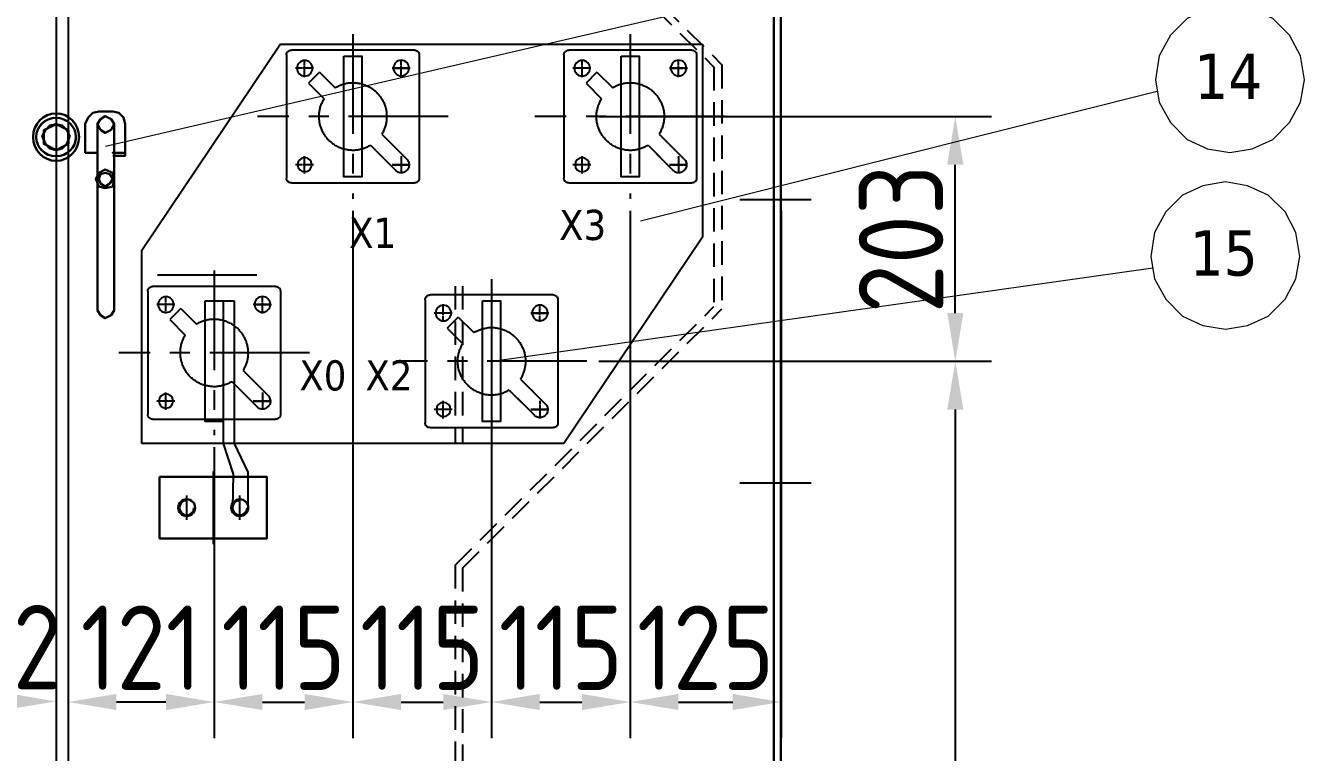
# Model space of a CAD drawing. Header units: millimetres. Extents: x 70841 to 133731, y -170061 to -164340.
# Drawn here: x 100242 to 101302, y -166630 to -166027 of the extents above; entities that cross this region are included whole.
import ezdxf

# ---------------------------------------------------------------- set-up
doc = ezdxf.new("R2010")
doc.units = ezdxf.units.MM
doc.header["$LTSCALE"] = 13
doc.linetypes.add('CENTERX2', pattern=[101.6, 63.5, -12.7, 12.7, -12.7])
doc.linetypes.add('DASHED', pattern=[0.75, 0.5, -0.25])
for name, color, linetype in [('1', 4, 'Continuous'), ('2细线层', 4, 'Continuous'), ('4虚线层', 6, 'DASHED'), ('粗实线', 4, 'Continuous')]:
    doc.layers.add(name, color=color, linetype=linetype)
doc.layers.add('标注、文本', color=3, linetype='Continuous', lineweight=25)
doc.layers.add('铁心', color=3, linetype='Continuous', lineweight=0)
doc.styles.get("Standard").update_dxf_attribs({"font": 'gbenor.shx', "bigfont": 'gbcbig.shx'})
doc.styles.add('Tahoma$001', font='tahoma.ttf', dxfattribs={"height": 2.159784})
doc.dimstyles.new('1-15', dxfattribs={"dimscale": 20, "dimtxt": 3.5, "dimasz": 2, "dimexe": 1.5, "dimexo": 0.5, "dimgap": 0.5, "dimtad": 1, "dimtoh": 1, "dimdec": 1, "dimdsep": 46, "dimtxsty": 'Standard', "dimcen": 2.5, "dimclrd": 3, "dimclre": 3, "dimclrt": 3, "dimadec": 0, "dimazin": 2, "dimtfac": 1, "dimtdec": 1, "dimtmove": 0, "dimatfit": 2, "dimfxl": 1, "dimarcsym": 0})

# ---------------------------------------------------------------- blocks, each defined once
blk = doc.blocks.new('A$C5EF15113')
at = {"layer": '1', "color": 1, "linetype": 'CENTERX2', "lineweight": -3, "ltscale": 0.1}
for p, q in [((79, 136.4), (79, 0)), ((0, 68.2), (158, 68.2))]:
    blk.add_line(p, q, dxfattribs=at)
at = {"layer": '2细线层'}
for points in [[(28, 123.2), (27.4, 123.2), (26.9, 123.1), (26.4, 122.9), (25.9, 122.7), (25.5, 122.4), (25.1, 122), (24.7, 121.6), (24.4, 121.2), (24.3, 120.7), (24.1, 120.2), (24, 119.8), (24, 119.2)], [(24, 119.2), (24, 17.1)], [(28, 123.2), (130, 123.2)], [(134, 119.2), (134, 119.8), (133.9, 120.2), (133.7, 120.7), (133.5, 121.2), (133.2, 121.6), (132.8, 122), (132.4, 122.4), (132, 122.7), (131.5, 122.9), (131, 123.1), (130.6, 123.2), (130, 123.2)], [(134, 119.2), (134, 17.1)], [(32.5, 108.2), (31.5, 108.2)], [(31.6, 108.2), (32.6, 108.2)], [(33, 108.2), (32.7, 108.2)], [(32.8, 108.2), (33.1, 108.2)], [(34.5, 108.2), (33.2, 108.2)], [(33.3, 108.2), (34.6, 108.2)], [(35, 108.2), (34.8, 108.2)], [(34.9, 108.2), (35.1, 108.2)], [(36.5, 108.2), (35.3, 108.2)], [(35.4, 108.2), (36.6, 108.2)], [(37, 108.2), (36.7, 108.2)], [(36.8, 108.2), (37.1, 108.2)], [(37.3, 108.2), (38.6, 108.2)], [(38.5, 108.2), (37.3, 108.2)], [(39, 108.2), (38.8, 108.2)], [(38.9, 108.2), (39.1, 108.2)], [(39, 114.6), (39, 115.5)], [(39, 114.6), (39, 115.5)], [(39, 114.1), (39, 114.3)], [(39, 114.1), (39, 114.3)], [(39, 112.6), (39, 113.8)], [(39, 112.6), (39, 113.8)], [(39, 112.1), (39, 112.3)], [(39, 112.1), (39, 112.3)], [(39, 110.6), (39, 111.9)], [(39, 110.6), (39, 111.9)], [(39, 110.1), (39, 110.3)], [(39, 110.1), (39, 110.3)], [(39, 108.5), (39, 109.8)], [(39, 108.5), (39, 109.8)], [(39, 108.1), (39, 108.4)], [(39, 108.1), (39, 108.4)], [(39, 106.6), (39, 107.9)], [(39, 106.6), (39, 107.9)], [(39, 106.1), (39, 106.3)], [(39, 106.1), (39, 106.3)], [(40.5, 108.2), (39.3, 108.2)], [(39.4, 108.2), (40.6, 108.2)], [(41, 108.2), (40.7, 108.2)], [(40.8, 108.2), (41.1, 108.2)], [(42.5, 108.2), (41.3, 108.2)], [(41.4, 108.2), (42.6, 108.2)], [(43.1, 108.2), (42.8, 108.2)], [(42.9, 108.2), (43.2, 108.2)], [(43.3, 108.2), (44.6, 108.2)], [(44.5, 108.2), (43.3, 108.2)], [(44.8, 108.2), (45.1, 108.2)], [(45, 108.2), (44.8, 108.2)], [(46.4, 108.2), (45.3, 108.2)], [(45.4, 108.2), (46.5, 108.2)], [(111.6, 108.2), (112.6, 108.2)], [(112.9, 108.2), (113.1, 108.2)], [(113.4, 108.2), (114.7, 108.2)], [(114.9, 108.2), (115.2, 108.2)], [(115.5, 108.2), (116.6, 108.2)], [(116.9, 108.2), (117.2, 108.2)], [(117.4, 108.2), (118.7, 108.2)], [(119, 114.6), (119, 115.5)], [(119, 114.1), (119, 114.3)], [(119, 112.5), (119, 113.8)], [(119, 112.1), (119, 112.3)], [(119, 110.6), (119, 111.9)], [(119, 110.1), (119, 110.3)], [(119, 108.5), (119, 109.8)], [(119, 108.1), (119, 108.4)], [(119, 108.2), (119.2, 108.2)], [(119, 106.6), (119, 107.9)], [(119, 106.1), (119, 106.3)], [(119.5, 108.2), (120.6, 108.2)], [(120.9, 108.2), (121.2, 108.2)], [(121.4, 108.2), (122.7, 108.2)], [(123, 108.2), (123.2, 108.2)], [(123.4, 108.2), (124.7, 108.2)], [(124.9, 108.2), (125.2, 108.2)], [(125.4, 108.2), (126.5, 108.2)], [(39, 104.6), (39, 105.8)], [(39, 104.6), (39, 105.8)], [(39, 104.1), (39, 104.4)], [(39, 104.1), (39, 104.4)], [(39, 102.6), (39, 103.9)], [(39, 102.6), (39, 103.9)], [(39, 102.1), (39, 102.3)], [(39, 102.1), (39, 102.3)], [(39, 100.9), (39, 101.8)], [(39, 100.9), (39, 101.8)], [(93.6, 92), (92.9, 92.5), (92.3, 92.8), (91.6, 93.2), (90.9, 93.5), (90.2, 93.8), (89.5, 94.1), (88.8, 94.4), (88.1, 94.7), (87.3, 94.9), (86.5, 95.1), (85.7, 95.4), (85.1, 95.5), (84.3, 95.7), (83.5, 95.8), (82.7, 96), (81.9, 96.1), (81.2, 96.1), (80.4, 96.2), (79.6, 96.2), (78.8, 96.2), (78, 96.2), (77.3, 96.2), (76.5, 96.1), (75.7, 96), (74.9, 95.9), (74.1, 95.8), (73.4, 95.6), (72.7, 95.5), (71.9, 95.3), (71.1, 95.1), (70.3, 94.8), (69.7, 94.6), (68.9, 94.3), (68.2, 94), (67.5, 93.7), (66.7, 93.3), (66.1, 93.1), (65.4, 92.7), (64.7, 92.3), (64, 91.9), (63.4, 91.5), (62.7, 91), (62.2, 90.5), (61.5, 90), (60.9, 89.5), (60.3, 89.1), (59.7, 88.6), (59.1, 88), (58.6, 87.4), (58.1, 86.8), (57.6, 86.2), (57.1, 85.6), (56.6, 85.1), (56.1, 84.4), (55.7, 83.8), (55.2, 83.1), (54.8, 82.4), (54.5, 81.7), (54.1, 81.1), (53.8, 80.4), (53.4, 79.7), (53.1, 79), (52.8, 78.2), (52.5, 77.6), (52.3, 76.8), (52.1, 76), (51.8, 75.3), (51.6, 74.5), (51.5, 73.8), (51.3, 73), (51.2, 72.2), (51.1, 71.4), (51, 70.6), (51, 69.9), (51, 69.1), (51, 68.3), (51, 67.5), (51, 66.7), (51, 66), (51.1, 65.2), (51.1, 64.4), (51.3, 63.7), (51.4, 62.9), (51.6, 62.2), (51.7, 61.4), (52, 60.6), (52.2, 59.9), (52.4, 59.1), (52.7, 58.4), (53, 57.7), (53.3, 57), (53.6, 56.2), (54, 55.5), (54.3, 54.9), (54.7, 54.2), (55, 53.5)], [(106.6, 104.9), (93.6, 92)], [(115.7, 95.7), (102.9, 82.8)], [(106.6, 104.9), (115.7, 95.7)], [(119, 104.6), (119, 105.8)], [(119, 104.1), (119, 104.4)], [(119, 102.6), (119, 103.8)], [(119, 102), (119, 102.3)], [(119, 100.9), (119, 101.8)], [(64.3, 44.3), (65, 43.9), (65.7, 43.6), (66.3, 43.2), (67, 42.8), (67.7, 42.5), (68.5, 42.2), (69.2, 41.9), (70, 41.6), (70.6, 41.4), (71.4, 41.2), (72.2, 41), (72.9, 40.8), (73.7, 40.6), (74.4, 40.5), (75.2, 40.4), (76, 40.3), (76.8, 40.2), (77.6, 40.1), (78.3, 40.1), (79.1, 40.1), (79.9, 40.1), (80.7, 40.2), (81.4, 40.2), (82.2, 40.3), (83, 40.4), (83.8, 40.5), (84.6, 40.7), (85.2, 40.8), (86, 41), (86.8, 41.2), (87.6, 41.5), (88.3, 41.7), (89.1, 42), (89.7, 42.3), (90.4, 42.6), (91.2, 43), (91.9, 43.3), (92.6, 43.6), (93.2, 44), (93.9, 44.4), (94.5, 44.9), (95.2, 45.3), (95.9, 45.8), (96.5, 46.3), (97, 46.8), (97.6, 47.3), (98.2, 47.7), (98.8, 48.3), (99.3, 48.9), (99.9, 49.5), (100.4, 50.1), (100.8, 50.7), (101.3, 51.3), (101.8, 51.9), (102.2, 52.5), (102.7, 53.2), (103.1, 53.9), (103.5, 54.6), (103.9, 55.2), (104.2, 55.9), (104.5, 56.6), (104.8, 57.4), (105.1, 58.1), (105.4, 58.8), (105.6, 59.5), (105.8, 60.3), (106.1, 61), (106.3, 61.8), (106.4, 62.6), (106.6, 63.3), (106.7, 64.1), (106.8, 64.9), (106.9, 65.7), (107, 66.5), (107, 67.2), (107, 68), (107, 68.8), (107, 69.6), (106.9, 70.3), (106.9, 71.1), (106.8, 71.9), (106.6, 72.6), (106.5, 73.4), (106.3, 74.1), (106.2, 74.9), (106, 75.7), (105.7, 76.4), (105.5, 77.2), (105.2, 77.9), (104.9, 78.6), (104.6, 79.3), (104.3, 80.1), (104, 80.8), (103.7, 81.5), (103.3, 82.1), (102.9, 82.8)], [(55, 53.5), (34.3, 32.7)], [(64.3, 44.3), (43.4, 23.5)], [(48.3, 46.8), (44.8, 43.3)], [(34.3, 32.7), (33.8, 32.2), (33.3, 31.6), (33, 30.8), (32.7, 30.1), (32.5, 29.3), (32.4, 28.5), (32.4, 27.8), (32.5, 27), (32.6, 26.2), (32.9, 25.4), (33.3, 24.7), (33.8, 24.1), (34.3, 23.5), (34.9, 23), (35.6, 22.5), (36.2, 22.1), (37, 21.8), (37.8, 21.6), (38.6, 21.5), (39.4, 21.5), (40.1, 21.6), (40.9, 21.8), (41.7, 22.1), (42.4, 22.5), (43, 23), (43.6, 23.5)], [(39, 35.4), (39, 34.5)], [(39, 35.4), (39, 34.5)], [(39, 34.2), (39, 34)], [(39, 34.2), (39, 34)], [(39, 33.7), (39, 32.4)], [(39, 33.7), (39, 32.4)], [(39, 32.2), (39, 32)], [(39, 32.2), (39, 32)], [(57.5, 37.5), (52, 32.1)], [(119, 34.5), (119, 35.4)], [(119, 34), (119, 34.2)], [(119, 32.4), (119, 33.7)], [(119, 32), (119, 32.2)], [(32.5, 28.2), (31.5, 28.2)], [(31.6, 28.2), (32.6, 28.2)], [(33, 28.2), (32.7, 28.2)], [(32.8, 28.2), (33.1, 28.2)], [(34.5, 28.2), (33.2, 28.2)], [(33.3, 28.2), (34.6, 28.2)], [(35, 28.2), (34.8, 28.2)], [(34.9, 28.2), (35.1, 28.2)], [(36.5, 28.2), (35.3, 28.2)], [(35.4, 28.2), (36.6, 28.2)], [(37, 28.2), (36.7, 28.2)], [(36.8, 28.2), (37.1, 28.2)], [(37.3, 28.2), (38.6, 28.2)], [(38.5, 28.2), (37.3, 28.2)], [(39, 28.2), (38.8, 28.2)], [(38.9, 28.2), (39.1, 28.2)], [(39, 31.8), (39, 30.5)], [(39, 31.8), (39, 30.5)], [(39, 30.2), (39, 30)], [(39, 30.2), (39, 30)], [(39, 29.7), (39, 28.4)], [(39, 29.7), (39, 28.4)], [(39, 28.3), (39, 28)], [(39, 28.3), (39, 28)], [(39, 28.2), (39.1, 28.1)], [(39, 27.8), (39, 26.5)], [(39, 27.8), (39, 26.5)], [(39, 26.2), (39, 26)], [(39, 26.2), (39, 26)], [(39, 25.7), (39, 24.5)], [(39, 25.7), (39, 24.5)], [(39, 24.3), (39, 24)], [(39, 24.3), (39, 24)], [(39, 23.8), (39, 22.5)], [(39, 23.8), (39, 22.5)], [(39, 22.2), (39, 22)], [(39, 22.2), (39, 22)], [(39, 21.7), (39, 20.8)], [(39, 21.7), (39, 20.8)], [(40.5, 28.2), (39.3, 28.2)], [(39.4, 28.2), (40.6, 28.2)], [(41, 28.2), (40.7, 28.2)], [(40.8, 28.2), (41.1, 28.2)], [(42.5, 28.2), (41.3, 28.2)], [(41.4, 28.2), (42.6, 28.2)], [(43.1, 28.2), (42.8, 28.2)], [(42.9, 28.2), (43.2, 28.2)], [(43.3, 28.2), (44.6, 28.2)], [(44.5, 28.2), (43.3, 28.2)], [(44.8, 28.2), (45.1, 28.2)], [(45, 28.2), (44.8, 28.2)], [(46.4, 28.2), (45.3, 28.2)], [(45.4, 28.2), (46.5, 28.2)], [(111.6, 28.1), (112.6, 28.1)], [(112.9, 28.1), (113.1, 28.1)], [(113.4, 28.1), (114.7, 28.1)], [(114.9, 28.1), (115.2, 28.1)], [(115.5, 28.1), (116.6, 28.1)], [(116.9, 28.1), (117.2, 28.1)], [(117.4, 28.1), (118.7, 28.1)], [(119, 30.5), (119, 31.8)], [(119, 30), (119, 30.2)], [(119, 28.4), (119, 29.7)], [(119, 28), (119, 28.3)], [(119, 28.1), (119.2, 28.1)], [(119, 26.5), (119, 27.8)], [(119, 26), (119, 26.2)], [(119, 24.5), (119, 25.7)], [(119, 24), (119, 24.3)], [(119, 22.5), (119, 23.8)], [(119, 22), (119, 22.2)], [(119, 20.8), (119, 21.7)], [(119.5, 28.1), (120.6, 28.1)], [(120.9, 28.1), (121.2, 28.1)], [(121.4, 28.1), (122.7, 28.1)], [(123, 28.1), (123.2, 28.1)], [(123.4, 28.1), (124.7, 28.1)], [(124.9, 28.1), (125.2, 28.1)], [(125.4, 28.1), (126.5, 28.1)], [(24, 17.1), (24, 16.6), (24.1, 16.1), (24.3, 15.6), (24.4, 15.1), (24.7, 14.7), (25.1, 14.3), (25.5, 13.9), (25.9, 13.6), (26.4, 13.4), (26.9, 13.2), (27.4, 13.2), (28, 13.2)], [(130, 13.2), (28, 13.2)], [(130, 13.2), (130.6, 13.2), (131, 13.2), (131.5, 13.4), (132, 13.6), (132.4, 13.9), (132.8, 14.3), (133.2, 14.7), (133.5, 15.1), (133.7, 15.6), (133.9, 16.1), (134, 16.6), (134, 17.1)]]:
    blk.add_lwpolyline(points, dxfattribs=at)
for centre, radius in [((38.9, 108.3), 6.48), ((118.9, 108.2), 6.48), ((118.9, 28.2), 5.9)]:
    blk.add_circle(centre, radius, dxfattribs=at)
blk = doc.blocks.new('A$C3970166B')
at = {"layer": '标注、文本', "color": 4, "lineweight": 30}
for points in [[(20.32, 13.55), (18.63, 16.93), (16.09, 19.47), (12.7, 20.32), (9.31, 19.47), (6.77, 16.93), (5.08, 13.55), (6.77, 9.31), (9.31, 6.77), (12.7, 5.93), (16.09, 6.77), (18.63, 9.31)], [(19.47, 16.93), (12.7, 20.32), (5.93, 16.93), (5.93, 9.31), (12.7, 5.93), (19.47, 9.31)]]:
    blk.add_lwpolyline(points, close=True, dxfattribs=at)
for major_axis, ratio in [((0, 13.12), 0.967742), ((-11.01, 0), 0.961538)]:
    blk.add_ellipse((12.7, 13.12), major_axis=major_axis, ratio=ratio, start_param=0, end_param=6.283185, dxfattribs=at)
blk = doc.blocks.new('*D964')
at = {"layer": 'Defpoints', "color": 0, "transparency": 16777216}
for p in [(100165.2, -166430), (100267.2, -166430), (100267.2, -166587.4)]:
    blk.add_point(p, dxfattribs=at)
at = {"layer": '标注、文本', "color": 3, "lineweight": -2, "transparency": 16777216}
for p, q in [((100165.2, -166440), (100165.2, -166617.4)), ((100267.2, -166440), (100267.2, -166617.4)), ((100205.2, -166587.4), (100227.2, -166587.4))]:
    blk.add_line(p, q, dxfattribs=at)
at = {"layer": '标注、文本', "color": 3, "transparency": 16777216}
for points in [[(100205.2, -166580.7), (100205.2, -166594), (100165.2, -166587.4)], [(100227.2, -166580.7), (100227.2, -166594), (100267.2, -166587.4)]]:
    blk.add_solid(points, dxfattribs=at)
at = {"layer": '标注、文本', "color": 3, "transparency": 16777216, "insert": (100216.2, -166542.4), "char_height": 70, "attachment_point": 5}
blk.add_mtext('102', dxfattribs=at)
blk = doc.blocks.new('*D965')
at = {"layer": 'Defpoints', "color": 0, "transparency": 16777216}
for p in [(100277.2, -166366.5), (100398.2, -166366.5), (100277.2, -166587.9)]:
    blk.add_point(p, dxfattribs=at)
at = {"layer": '标注、文本', "color": 3, "lineweight": -2, "transparency": 16777216}
for p, q in [((100277.2, -166376.5), (100277.2, -166617.9)), ((100398.2, -166376.5), (100398.2, -166617.9)), ((100358.2, -166587.9), (100317.2, -166587.9))]:
    blk.add_line(p, q, dxfattribs=at)
at = {"layer": '标注、文本', "color": 3, "transparency": 16777216}
for points in [[(100317.2, -166581.2), (100317.2, -166594.6), (100277.2, -166587.9)], [(100358.2, -166581.2), (100358.2, -166594.6), (100398.2, -166587.9)]]:
    blk.add_solid(points, dxfattribs=at)
at = {"layer": '标注、文本', "color": 3, "transparency": 16777216, "insert": (100337.7, -166542.9), "char_height": 70, "attachment_point": 5}
blk.add_mtext('121', dxfattribs=at)
blk = doc.blocks.new('*D966')
at = {"layer": 'Defpoints', "color": 0, "transparency": 16777216}
for p in [(100513.2, -166170.6), (100398.2, -166366.5), (100513.2, -166587.9)]:
    blk.add_point(p, dxfattribs=at)
at = {"layer": '标注、文本', "color": 3, "lineweight": -2, "transparency": 16777216}
for p, q in [((100513.2, -166180.6), (100513.2, -166617.9)), ((100398.2, -166376.5), (100398.2, -166617.9)), ((100438.2, -166587.9), (100473.2, -166587.9))]:
    blk.add_line(p, q, dxfattribs=at)
at = {"layer": '标注、文本', "color": 3, "transparency": 16777216}
for points in [[(100438.2, -166581.2), (100438.2, -166594.6), (100398.2, -166587.9)], [(100473.2, -166581.2), (100473.2, -166594.6), (100513.2, -166587.9)]]:
    blk.add_solid(points, dxfattribs=at)
at = {"layer": '标注、文本', "color": 3, "transparency": 16777216, "insert": (100455.7, -166542.9), "char_height": 70, "attachment_point": 5}
blk.add_mtext('115', dxfattribs=at)
blk = doc.blocks.new('*D967')
at = {"layer": 'Defpoints', "color": 0, "transparency": 16777216}
for p in [(100513.2, -166170.6), (100628.2, -166237.2), (100628.2, -166587.9)]:
    blk.add_point(p, dxfattribs=at)
at = {"layer": '标注、文本', "color": 3, "lineweight": -2, "transparency": 16777216}
for p, q in [((100513.2, -166180.6), (100513.2, -166617.9)), ((100628.2, -166247.2), (100628.2, -166617.9)), ((100553.2, -166587.9), (100588.2, -166587.9))]:
    blk.add_line(p, q, dxfattribs=at)
at = {"layer": '标注、文本', "color": 3, "transparency": 16777216}
for points in [[(100553.2, -166581.2), (100553.2, -166594.6), (100513.2, -166587.9)], [(100588.2, -166581.2), (100588.2, -166594.6), (100628.2, -166587.9)]]:
    blk.add_solid(points, dxfattribs=at)
at = {"layer": '标注、文本', "color": 3, "transparency": 16777216, "insert": (100570.7, -166542.9), "char_height": 70, "attachment_point": 5}
blk.add_mtext('115', dxfattribs=at)
blk = doc.blocks.new('*D968')
at = {"layer": 'Defpoints', "color": 0, "transparency": 16777216}
for p in [(100743.2, -166170.6), (100628.2, -166237.2), (100743.2, -166587.9)]:
    blk.add_point(p, dxfattribs=at)
at = {"layer": '标注、文本', "color": 3, "lineweight": -2, "transparency": 16777216}
for p, q in [((100743.2, -166180.6), (100743.2, -166617.9)), ((100628.2, -166247.2), (100628.2, -166617.9)), ((100668.2, -166587.9), (100703.2, -166587.9))]:
    blk.add_line(p, q, dxfattribs=at)
at = {"layer": '标注、文本', "color": 3, "transparency": 16777216}
for points in [[(100668.2, -166581.2), (100668.2, -166594.6), (100628.2, -166587.9)], [(100703.2, -166581.2), (100703.2, -166594.6), (100743.2, -166587.9)]]:
    blk.add_solid(points, dxfattribs=at)
at = {"layer": '标注、文本', "color": 3, "transparency": 16777216, "insert": (100685.7, -166542.9), "char_height": 70, "attachment_point": 5}
blk.add_mtext('115', dxfattribs=at)
blk = doc.blocks.new('*D969')
at = {"layer": 'Defpoints', "color": 0, "transparency": 16777216}
for p in [(100743.2, -166170.6), (100868.2, -166170.6), (100868.2, -166587.9)]:
    blk.add_point(p, dxfattribs=at)
at = {"layer": '标注、文本', "color": 3, "lineweight": -2, "transparency": 16777216}
for p, q in [((100743.2, -166180.6), (100743.2, -166617.9)), ((100868.2, -166180.6), (100868.2, -166617.9)), ((100783.2, -166587.9), (100828.2, -166587.9))]:
    blk.add_line(p, q, dxfattribs=at)
at = {"layer": '标注、文本', "color": 3, "transparency": 16777216}
for points in [[(100783.2, -166581.2), (100783.2, -166594.6), (100743.2, -166587.9)], [(100828.2, -166581.2), (100828.2, -166594.6), (100868.2, -166587.9)]]:
    blk.add_solid(points, dxfattribs=at)
at = {"layer": '标注、文本', "color": 3, "transparency": 16777216, "insert": (100805.7, -166542.9), "char_height": 70, "attachment_point": 5}
blk.add_mtext('125', dxfattribs=at)
blk = doc.blocks.new('*D971')
at = {"layer": 'Defpoints', "color": 0, "transparency": 16777216}
for p in [(100707.2, -166305.4), (100707.2, -167087.3), (101012.7, -167087.3)]:
    blk.add_point(p, dxfattribs=at)
at = {"layer": '标注、文本', "color": 3, "lineweight": -2, "transparency": 16777216}
for p, q in [((100717.2, -166305.4), (101042.7, -166305.4)), ((101012.7, -166345.4), (101012.7, -167047.3)), ((100717.2, -167087.3), (101042.7, -167087.3))]:
    blk.add_line(p, q, dxfattribs=at)
at = {"layer": '标注、文本', "color": 3, "transparency": 16777216}
for points in [[(101006, -166345.4), (101019.4, -166345.4), (101012.7, -166305.4)], [(101006, -167047.3), (101019.4, -167047.3), (101012.7, -167087.3)]]:
    blk.add_solid(points, dxfattribs=at)
at = {"layer": '标注、文本', "color": 3, "transparency": 16777216, "insert": (100967.7, -166696.4), "char_height": 70, "attachment_point": 5, "rotation": 90}
blk.add_mtext('782', dxfattribs=at)
blk = doc.blocks.new('*D972')
at = {"layer": 'Defpoints', "color": 0, "transparency": 16777216}
for p in [(100707.2, -166102.4), (101012.7, -166102.4), (100707.2, -166305.4)]:
    blk.add_point(p, dxfattribs=at)
at = {"layer": '标注、文本', "color": 3, "lineweight": -2, "transparency": 16777216}
for p, q in [((100717.2, -166102.4), (101042.7, -166102.4)), ((101012.7, -166265.4), (101012.7, -166142.4)), ((100717.2, -166305.4), (101042.7, -166305.4))]:
    blk.add_line(p, q, dxfattribs=at)
at = {"layer": '标注、文本', "color": 3, "transparency": 16777216}
for points in [[(101006, -166142.4), (101019.4, -166142.4), (101012.7, -166102.4)], [(101006, -166265.4), (101019.4, -166265.4), (101012.7, -166305.4)]]:
    blk.add_solid(points, dxfattribs=at)
at = {"layer": '标注、文本', "color": 3, "transparency": 16777216, "insert": (100967.7, -166203.9), "char_height": 70, "attachment_point": 5, "rotation": 90}
blk.add_mtext('203', dxfattribs=at)

msp = doc.modelspace()

# ---------------------------------------------------------------- linework, layer by layer
at = {"layer": '1', "color": 1, "linetype": 'CENTERX2', "lineweight": -3, "ltscale": 0.1}
for p, q in [((100893.169, -166171.532), (100834.169, -166171.532)), ((100351.133, -166233.772), (100443.779, -166233.772)), ((100397.456, -166396.635), (100397.456, -166456.91)), ((100893.169, -166406.532), (100834.169, -166406.532)), ((100375.456, -166436.78), (100375.456, -166416.764)), ((100419.456, -166436.78), (100419.456, -166416.764))]:
    msp.add_line(p, q, dxfattribs=at)
at = {"layer": '4虚线层', "ltscale": 3}
for p, q in [((100598.169, -165847.011), (100812.526, -166061.368)), ((100604.169, -165844.526), (100819.218, -166059.575)), ((100604.169, -165844.526), (100819.218, -166059.575)), ((100819.218, -166059.575), (100819.218, -166261.848)), ((100812.526, -166061.368), (100812.526, -166260.055)), ((100598.169, -166243.006), (100598.169, -166373.58)), ((100604.169, -166243.006), (100604.169, -166373.58)), ((100598.169, -166474.411), (100812.526, -166260.055)), ((100604.169, -166476.897), (100819.218, -166261.848)), ((100598.169, -166474.411), (100598.169, -166981.332)), ((100604.169, -166476.897), (100604.169, -166981.332))]:
    msp.add_line(p, q, dxfattribs=at)
at = {"layer": '标注、文本'}
for p, q in [((100267.169, -165453.305), (100267.169, -166981.332)), ((100277.169, -165453.305), (100277.169, -166981.332)), ((100453.218, -166042.375), (100338.218, -166213.58)), ((100453.218, -166042.375), (100803.218, -166042.375)), ((100803.218, -166042.375), (100803.218, -166202.375)), ((100803.218, -166202.375), (100688.218, -166373.58)), ((100338.218, -166373.58), (100338.218, -166213.58)), ((100405.718, -166255.375), (100414.68, -166255.375)), ((100414.68, -166255.375), (100414.68, -166373.58)), ((100405.718, -166355.375), (100405.718, -166373.58)), ((100688.218, -166373.58), (100338.218, -166373.58)), ((100405.718, -166373.58), (100414.105, -166398.985)), ((100414.68, -166373.58), (100426.237, -166397.289)), ((100414.105, -166398.985), (100413.456, -166426.772)), ((100426.237, -166397.289), (100426.237, -166428.509))]:
    msp.add_line(p, q, dxfattribs=at)
at = {"layer": '标注、文本', "color": 4, "lineweight": 30}
for points in [[(100302.729, -166098.199), (100297.649, -166099.469), (100293.839, -166103.279), (100291.299, -166108.359)], [(100315.429, -166263.299), (100315.429, -166108.359), (100312.889, -166104.549), (100307.809, -166102.009), (100303.999, -166104.549), (100301.459, -166108.359), (100303.999, -166113.439), (100307.809, -166115.979), (100312.889, -166113.439), (100315.429, -166108.359)], [(100302.729, -166098.199), (100314.159, -166098.199)], [(100324.319, -166108.359), (100323.049, -166103.279), (100319.239, -166099.469), (100314.159, -166098.199)], [(100301.459, -166132.489), (100291.299, -166132.489), (100291.299, -166108.359)], [(100301.459, -166108.359), (100301.459, -166263.299)], [(100324.319, -166108.359), (100324.319, -166132.489), (100314.159, -166132.489), (100324.319, -166132.489), (100324.319, -166135.029), (100314.159, -166135.029)], [(100301.459, -166263.299), (100303.999, -166267.109), (100307.809, -166269.649), (100312.889, -166267.109), (100315.429, -166263.299)]]:
    msp.add_lwpolyline(points, dxfattribs=at)
for points in [[(100278.599, -166118.819), (100276.059, -166113.739), (100272.249, -166109.929), (100267.169, -166108.659), (100262.089, -166109.929), (100258.279, -166113.739), (100255.739, -166118.819), (100258.279, -166125.169), (100262.089, -166128.979), (100267.169, -166130.249), (100272.249, -166128.979), (100276.059, -166125.169)], [(100277.329, -166113.739), (100267.169, -166108.659), (100257.009, -166113.739), (100257.009, -166125.169), (100267.169, -166130.249), (100277.329, -166125.169)], [(100315.429, -166154.079), (100314.159, -166148.999), (100307.809, -166146.459), (100302.729, -166148.999), (100300.189, -166154.079), (100302.729, -166160.429), (100307.809, -166161.699), (100314.159, -166160.429)], [(100314.159, -166154.079), (100311.619, -166150.269), (100307.809, -166148.999), (100303.999, -166150.269), (100302.729, -166154.079), (100303.999, -166157.889), (100307.809, -166160.429), (100311.619, -166157.889)], [(100352.956, -166401.272), (100441.956, -166401.272), (100441.956, -166452.272), (100352.956, -166452.272)]]:
    msp.add_lwpolyline(points, close=True, dxfattribs=at)
for centre in [(100375.456, -166426.772), (100419.456, -166426.772)]:
    msp.add_circle(centre, 7, dxfattribs=at)
at = {"layer": '标注、文本'}
for centre in [(100375.456, -166426.772), (100419.456, -166426.772)]:
    msp.add_arc(centre, 6, 90, 0, dxfattribs=at)
at = {"layer": '标注、文本', "color": 4, "lineweight": 30}
for major_axis, ratio in [((0, 19.685), 0.967742), ((-16.51, 0), 0.961538)]:
    msp.add_ellipse((100267.169, -166119.454), major_axis=major_axis, ratio=ratio, start_param=0, end_param=6.283185, dxfattribs=at)
at = {"layer": '粗实线', "lineweight": 30}
for p, q in [((100862.169, -166981.332), (100862.169, -165437.305)), ((100868.169, -166987.332), (100868.169, -165437.305))]:
    msp.add_line(p, q, dxfattribs=at)
at = {"layer": '粗实线'}
for points in [[(100505.718, -166052.375), (100520.718, -166052.375), (100520.718, -166152.375), (100505.718, -166152.375)], [(100735.718, -166052.375), (100750.718, -166052.375), (100750.718, -166152.375), (100735.718, -166152.375)], [(100390.718, -166255.375), (100405.718, -166255.375), (100405.718, -166355.375), (100390.718, -166355.375)], [(100620.718, -166255.375), (100635.718, -166255.375), (100635.718, -166355.375), (100620.718, -166355.375)]]:
    msp.add_lwpolyline(points, close=True, dxfattribs=at)
at = {"layer": '铁心'}
for points in [[(100308.156, -166126.99), (101181.754, -165924.195), (101181.754, -165924.195)], [(100751.704, -166188.895), (101180.176, -166081.276), (101180.176, -166081.276)], [(100628.872, -166305.375), (101176.423, -166227.774), (101176.423, -166227.774)]]:
    msp.add_lwpolyline(points, dxfattribs=at)
for points in [[(101302.157, -166071.939), (101298.844, -166052.06), (101289.808, -166034.893), (101275.954, -166021.038), (101258.786, -166013.508), (101240.414, -166010.195), (101221.74, -166013.508), (101204.873, -166021.038), (101191.019, -166034.893), (101181.682, -166052.06), (101178.67, -166071.939), (101181.682, -166090.612), (101191.019, -166107.479), (101204.873, -166121.334), (101221.74, -166129.164), (101240.414, -166132.176), (101258.786, -166129.164), (101275.954, -166121.334), (101289.808, -166107.479), (101298.844, -166090.612)], [(101298.404, -166218.437), (101295.09, -166198.558), (101286.055, -166181.391), (101272.2, -166167.536), (101255.032, -166160.006), (101236.66, -166156.693), (101217.986, -166160.006), (101201.12, -166167.536), (101187.265, -166181.391), (101177.928, -166198.558), (101174.917, -166218.437), (101177.928, -166237.11), (101187.265, -166253.977), (101201.12, -166267.832), (101217.986, -166275.662), (101236.66, -166278.674), (101255.032, -166275.662), (101272.2, -166267.832), (101286.055, -166253.977), (101295.09, -166237.11)]]:
    msp.add_lwpolyline(points, close=True, dxfattribs=at)

# ---------------------------------------------------------------- block references
at = {"layer": '标注、文本', "xscale": -1}
for p in [(100592.232, -166170.58), (100822.232, -166170.58), (100477.183, -166366.537), (100707.232, -166373.58)]:
    msp.add_blockref('A$C5EF15113', p, dxfattribs=at)
at = {"layer": '标注、文本', "xscale": 1.5, "yscale": 1.5, "zscale": 1.5}
msp.add_blockref('A$C3970166B', (100248.119, -166139.139), dxfattribs=at)

# ---------------------------------------------------------------- texts
at = {"layer": '标注、文本', "style": 'Tahoma$001'}
for s, p in [('X1', (100510.124, -166211.362)), ('X3', (100684.221, -166204.785)), ('X0', (100468.88, -166329.563)), ('X2', (100523.636, -166329.574))]:
    msp.add_text(s, height=25, dxfattribs=at).set_placement(p)
at = {"layer": '铁心', "style": 'Tahoma$001'}
for s, p in [('14', (101210.774, -166087.791)), ('15', (101207.02, -166234.289))]:
    msp.add_text(s, height=37.5893, dxfattribs=at).set_placement(p)

# ---------------------------------------------------------------- dimensions: what is measured, and where the dimension line sits
at = {"layer": '标注、文本'}
for base, p2, picture, middle in [((101012.7, -166102.375), (100707.232, -166102.375), '*D972', (100967.7, -166203.875)), ((101012.7, -167087.332), (100707.232, -167087.332), '*D971', (100967.7, -166696.353))]:
    dim = msp.add_linear_dim(base=base, p1=(100707.232, -166305.375), p2=p2, angle=90, dimstyle='1-15', dxfattribs=at)
    dim.commit()
    dim.dimension.update_dxf_attribs({"geometry": picture, "text_midpoint": middle})
for base, p1, p2, picture, middle in [((100513.218, -166587.888), (100398.169, -166366.537), (100513.218, -166170.58), '*D966', (100455.694, -166542.888)), ((100628.218, -166587.888), (100513.218, -166170.58), (100628.218, -166237.169), '*D967', (100570.718, -166542.888)), ((100743.218, -166587.888), (100628.218, -166237.169), (100743.218, -166170.58), '*D968', (100685.718, -166542.888)), ((100868.169, -166587.888), (100743.218, -166170.58), (100868.169, -166170.58), '*D969', (100805.694, -166542.888)), ((100277.169, -166587.888), (100398.169, -166366.537), (100277.169, -166366.537), '*D965', (100337.669, -166542.888))]:
    dim = msp.add_linear_dim(base=base, p1=p1, p2=p2, dimstyle='1-15', dxfattribs=at)
    dim.commit()
    dim.dimension.update_dxf_attribs({"geometry": picture, "text_midpoint": middle})
dim = msp.add_linear_dim(base=(100267.169, -166587.355), p1=(100165.169, -166429.965), p2=(100267.169, -166429.965), dimstyle='1-15', dxfattribs=at)
dim.commit()
dim.dimension.update_dxf_attribs({"geometry": '*D964', "text_midpoint": (100216.169, -166587.355), "dimtype": 160})

doc.saveas('drawing.dxf')
